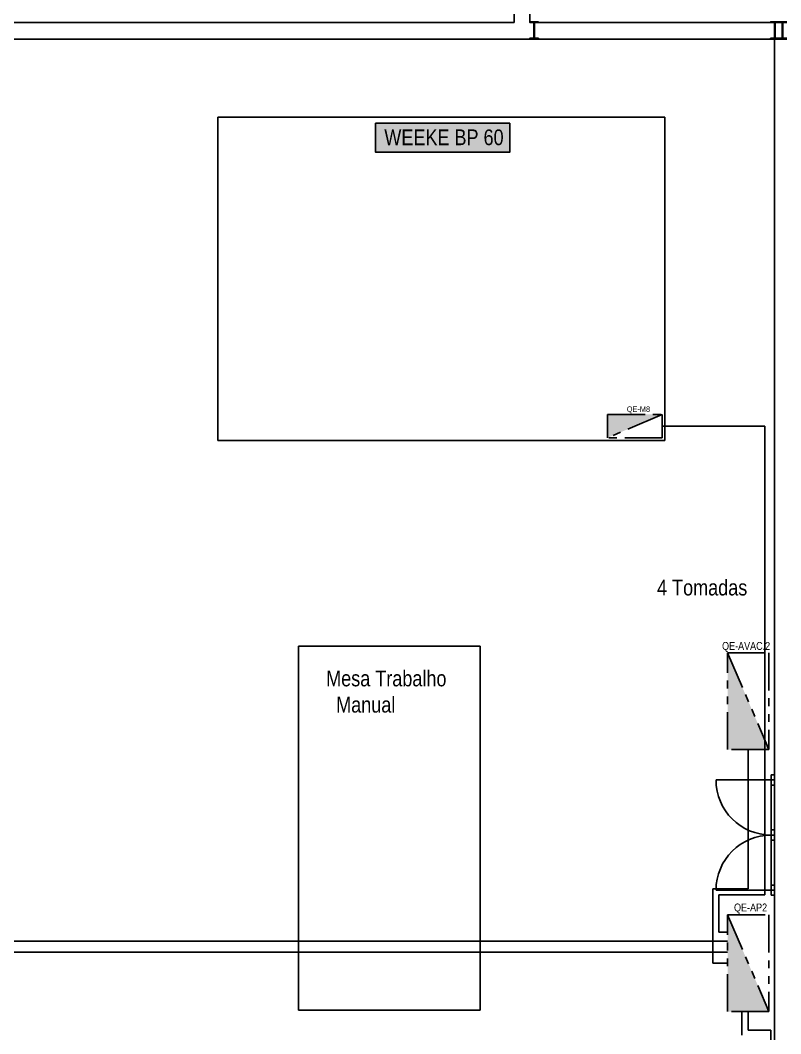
# Model space of a CAD drawing. Header units: millimetres. Extents: x -35961 to -35580, y 154458 to 154764.
# Drawn here: x -35935.33 to -35925.67, y 154653.68 to 154666.55 of the extents above; entities that cross this region are included whole.
import ezdxf

# ---------------------------------------------------------------- set-up
doc = ezdxf.new("R2010")
doc.units = ezdxf.units.MM
doc.header["$MEASUREMENT"] = 0
doc.linetypes.add('PHANTOM2', pattern=[31.75, 15.875, -3.175, 3.175, -3.175, 3.175, -3.175])
for name, color, linetype in [('ELÉCTRICO', 255, 'Continuous'), ('LigacoesEletricos', 80, 'Continuous'), ('LigacoesParciais', 10, 'Continuous'), ('NomeMáquinas', 41, 'Continuous'), ('NomesQuadros', 255, 'Continuous'), ('Projecto', 252, 'Continuous'), ('QuadrosEletricos', 80, 'Continuous'), ('QuadrosMáquinas', 40, 'Continuous')]:
    doc.layers.add(name, color=color, linetype=linetype)
doc.styles.get("Standard").update_dxf_attribs({"font": 'ARIALN.TTF'})

msp = doc.modelspace()

# ---------------------------------------------------------------- hatches: boundary and pattern name
at = {"layer": 'ELÉCTRICO', "linetype": 'Continuous', "ltscale": 0.03, "true_color": 0xc7c8ca, "transparency": 33554534}
h = msp.add_hatch(color=9, dxfattribs=at)
h.dxf.hatch_style = 1
h.paths.add_polyline_path([(-35930.816, 154665.246), (-35929.111, 154665.246), (-35929.111, 154664.878), (-35930.816, 154664.878)])
at = {"layer": 'QuadrosEletricos', "linetype": 'PHANTOM2', "ltscale": 0.03}
h = msp.add_hatch(color=256, dxfattribs=at)
h.dxf.hatch_style = 1
h.paths.add_polyline_path([(-35926.343, 154657.29), (-35925.818, 154657.29), (-35926.343, 154658.518)])
h = msp.add_hatch(color=256, dxfattribs=at)
h.dxf.hatch_style = 1
h.paths.add_polyline_path([(-35926.343, 154653.963), (-35925.818, 154653.963), (-35926.343, 154655.19)])
at = {"layer": 'QuadrosMáquinas', "linetype": 'PHANTOM2', "ltscale": 0.03}
h = msp.add_hatch(color=256, dxfattribs=at)
h.dxf.hatch_style = 1
h.paths.add_polyline_path([(-35927.869, 154661.547), (-35927.869, 154661.25), (-35927.174, 154661.547)])

# ---------------------------------------------------------------- linework, layer by layer
at = {"layer": 'ELÉCTRICO', "color": 8, "linetype": 'Continuous', "ltscale": 0.03}
msp.add_line((-35925.746, 154666.324, 0), (-35925.746, 154638.926, 0), dxfattribs=at)
msp.add_line((-35925.746, 154666.324, 0), (-35925.746, 154638.926, 0), dxfattribs=at)
msp.add_line((-35925.746, 154666.324, 0), (-35925.746, 154638.926, 0), dxfattribs=at)
msp.add_line((-35925.746, 154666.324, 0), (-35925.746, 154638.926, 0), dxfattribs=at)
msp.add_line((-35925.746, 154666.324, 0), (-35925.746, 154638.926, 0), dxfattribs=at)
msp.add_line((-35925.746, 154666.324, 0), (-35925.746, 154638.926, 0), dxfattribs=at)
at = {"layer": 'ELÉCTRICO', "linetype": 'Continuous', "ltscale": 0.03}
for p, q in [((-35932.817, 154661.217, 0), (-35932.817, 154665.321, 0)), ((-35932.817, 154665.321, 0), (-35927.14, 154665.321, 0)), ((-35927.14, 154665.321, 0), (-35927.14, 154661.217, 0)), ((-35927.14, 154661.217, 0), (-35932.817, 154661.217, 0)), ((-35929.486, 154658.603, 0), (-35931.796, 154658.603, 0)), ((-35931.796, 154658.603, 0), (-35931.796, 154653.982, 0)), ((-35929.486, 154653.982, 0), (-35929.486, 154658.603, 0)), ((-35929.486, 154653.982, 0), (-35931.796, 154653.982, 0))]:
    msp.add_line(p, q, dxfattribs=at)
msp.add_lwpolyline([(-35930.816, 154665.246), (-35929.111, 154665.246), (-35929.111, 154664.878), (-35930.816, 154664.878)], close=True, dxfattribs=at)
at = {"layer": 'LigacoesEletricos', "color": 3, "linetype": 'Continuous', "ltscale": 0.03}
for p, q in [((-35927.174, 154661.398, 0), (-35925.872, 154661.398, 0)), ((-35925.872, 154661.398, 0), (-35925.872, 154655.444, 0)), ((-35925.872, 154655.444, 0), (-35926.457, 154655.444, 0)), ((-35926.457, 154655.444, 0), (-35926.457, 154654.973, 0)), ((-35926.457, 154654.973, 0), (-35926.343, 154654.973, 0)), ((-35938.107, 154654.857, 0), (-35926.343, 154654.857, 0)), ((-35938.262, 154654.719, 0), (-35926.343, 154654.719, 0)), ((-35926.165, 154653.665, 0), (-35926.165, 154653.963, 0))]:
    msp.add_line(p, q, dxfattribs=at)
at = {"layer": 'LigacoesEletricos', "linetype": 'Continuous', "ltscale": 0.03}
for p, q in [((-35926.081, 154655.524, 0), (-35926.081, 154657.29, 0)), ((-35926.533, 154654.579, 0), (-35926.533, 154655.524, 0)), ((-35926.533, 154655.524, 0), (-35926.081, 154655.524, 0)), ((-35926.343, 154654.579, 0), (-35926.533, 154654.579, 0))]:
    msp.add_line(p, q, dxfattribs=at)
at = {"layer": 'LigacoesParciais', "color": 1, "linetype": 'Continuous', "ltscale": 0.03}
for p, q in [((-35926.081, 154653.728), (-35926.081, 154653.963, 0)), ((-35925.795, 154653.728), (-35926.081, 154653.728)), ((-35925.795, 154639.531), (-35925.795, 154653.728))]:
    msp.add_line(p, q, dxfattribs=at)
at = {"layer": 'Projecto'}
for p, q in [((-35928.856, 154666.526, 0), (-35928.856, 154671.116, 0)), ((-35929.056, 154666.526, 0), (-35929.056, 154670.916, 0)), ((-35928.856, 154670.916, 0), (-35928.856, 154666.526, 0)), ((-35932.171, 154666.526, 0), (-35930.641, 154666.526, 0)), ((-35927.056, 154666.526, 0), (-35925.526, 154666.526, 0)), ((-35925.791, 154656.905, 0), (-35926.491, 154656.905, 0)), ((-35925.791, 154655.44, 0), (-35925.791, 154656.97, 0)), ((-35925.746, 154656.97, 0), (-35925.791, 154656.97, 0)), ((-35925.791, 154656.905, 0), (-35925.746, 154656.905, 0)), ((-35925.791, 154656.84, 0), (-35925.746, 154656.84, 0)), ((-35925.791, 154656.27, 0), (-35925.746, 154656.27, 0)), ((-35925.791, 154656.205, 0), (-35925.746, 154656.205, 0)), ((-35925.791, 154656.14, 0), (-35925.746, 154656.14, 0)), ((-35925.791, 154655.57, 0), (-35925.746, 154655.57, 0)), ((-35925.791, 154655.505, 0), (-35926.491, 154655.505, 0)), ((-35925.791, 154655.505, 0), (-35925.746, 154655.505, 0)), ((-35925.746, 154655.44, 0), (-35925.791, 154655.44, 0))]:
    msp.add_line(p, q, dxfattribs=at)
at = {"layer": 'Projecto', "elevation": 0}
for points in [[(-35933.746, 154666.526), (-35935.526, 154666.526)], [(-35932.171, 154666.526), (-35933.746, 154666.526)], [(-35929.056, 154666.526), (-35930.641, 154666.526)], [(-35918.746, 154666.526), (-35928.856, 154666.526)], [(-35906.643, 154629.546), (-35906.643, 154666.315), (-35943.701, 154666.315), (-35943.701, 154638.926), (-35936.771, 154638.926)]]:
    msp.add_lwpolyline(points, dxfattribs=at)
for points in [[(-35928.746, 154666.535), (-35928.746, 154666.526), (-35928.798, 154666.526), (-35928.798, 154666.324), (-35928.746, 154666.324), (-35928.746, 154666.315), (-35928.856, 154666.315), (-35928.856, 154666.324), (-35928.804, 154666.324), (-35928.804, 154666.526), (-35928.856, 154666.526), (-35928.856, 154666.535), (-35928.856, 154666.535)], [(-35925.688, 154666.535), (-35925.688, 154666.526), (-35925.74, 154666.526), (-35925.74, 154666.324), (-35925.688, 154666.324), (-35925.688, 154666.315), (-35925.798, 154666.315), (-35925.798, 154666.324), (-35925.746, 154666.324), (-35925.746, 154666.526), (-35925.798, 154666.526), (-35925.798, 154666.535), (-35925.798, 154666.535)], [(-35925.688, 154666.535), (-35925.688, 154666.526), (-35925.74, 154666.526), (-35925.74, 154666.324), (-35925.688, 154666.324), (-35925.688, 154666.315), (-35925.798, 154666.315), (-35925.798, 154666.324), (-35925.746, 154666.324), (-35925.746, 154666.526), (-35925.798, 154666.526), (-35925.798, 154666.535), (-35925.798, 154666.535)], [(-35925.688, 154666.535), (-35925.688, 154666.526), (-35925.74, 154666.526), (-35925.74, 154666.324), (-35925.688, 154666.324), (-35925.688, 154666.315), (-35925.798, 154666.315), (-35925.798, 154666.324), (-35925.746, 154666.324), (-35925.746, 154666.526), (-35925.798, 154666.526), (-35925.798, 154666.535), (-35925.798, 154666.535)], [(-35925.688, 154666.535), (-35925.688, 154666.526), (-35925.74, 154666.526), (-35925.74, 154666.324), (-35925.688, 154666.324), (-35925.688, 154666.315), (-35925.798, 154666.315), (-35925.798, 154666.324), (-35925.746, 154666.324), (-35925.746, 154666.526), (-35925.798, 154666.526), (-35925.798, 154666.535), (-35925.798, 154666.535)], [(-35925.591, 154666.535), (-35925.591, 154666.526), (-35925.643, 154666.526), (-35925.643, 154666.324), (-35925.591, 154666.324), (-35925.591, 154666.315), (-35925.701, 154666.315), (-35925.701, 154666.324), (-35925.649, 154666.324), (-35925.649, 154666.526), (-35925.701, 154666.526), (-35925.701, 154666.535), (-35925.701, 154666.535)]]:
    msp.add_lwpolyline(points, close=True, dxfattribs=at)
at = {"layer": 'Projecto'}
for centre, start, end in [((-35925.791, 154656.905, 0), 180, 270), ((-35925.791, 154655.505, 0), 90, 180)]:
    msp.add_arc(centre, 0.7, start, end, dxfattribs=at)
at = {"layer": 'QuadrosEletricos', "linetype": 'PHANTOM2', "ltscale": 0.03}
for p, q in [((-35926.343, 154658.518, 0), (-35925.818, 154657.29, 0)), ((-35926.343, 154655.19, 0), (-35925.818, 154653.963, 0))]:
    msp.add_line(p, q, dxfattribs=at)
at = {"layer": 'QuadrosEletricos', "linetype": 'PHANTOM2', "ltscale": 0.03, "elevation": 0}
for points in [[(-35925.818, 154658.518), (-35925.818, 154657.29), (-35926.343, 154657.29), (-35926.343, 154658.518)], [(-35925.818, 154655.19), (-35925.818, 154653.963), (-35926.343, 154653.963), (-35926.343, 154655.19)]]:
    msp.add_lwpolyline(points, close=True, dxfattribs=at)
at = {"layer": 'QuadrosMáquinas', "linetype": 'PHANTOM2', "ltscale": 0.03}
msp.add_line((-35927.174, 154661.547, 0), (-35927.869, 154661.25, 0), dxfattribs=at)
at = {"layer": 'QuadrosMáquinas', "linetype": 'PHANTOM2', "ltscale": 0.03, "elevation": 0}
msp.add_lwpolyline([(-35927.174, 154661.25), (-35927.869, 154661.25), (-35927.869, 154661.547), (-35927.174, 154661.547)], close=True, dxfattribs=at)

# ---------------------------------------------------------------- texts
at = {"layer": 'ELÉCTRICO', "linetype": 'Continuous', "ltscale": 0.03, "insert": (-35931.443, 154658.294), "char_height": 0.2, "attachment_point": 1}
msp.add_mtext_dynamic_manual_height_columns('Mesa Trabalho    Manual', width=1.59887, gutter_width=23.439, heights=[0.835], dxfattribs=at)
at = {"layer": 'NomeMáquinas', "color": 0, "linetype": 'Continuous', "ltscale": 0.03, "insert": (-35930.704, 154665.167, 0), "char_height": 0.2, "attachment_point": 1}
msp.add_mtext_dynamic_manual_height_columns('WEEKE BP 60', width=15.80365, gutter_width=13.3, heights=[0], dxfattribs=at)
at = {"layer": 'NomeMáquinas', "color": 7, "linetype": 'Continuous', "ltscale": 0.03, "true_color": 0xffffff, "insert": (-35927.24, 154659.448, 0), "char_height": 0.2, "attachment_point": 1}
msp.add_mtext_dynamic_manual_height_columns('4 Tomadas', width=24.02155, gutter_width=20.216, heights=[0], dxfattribs=at)
at = {"layer": 'NomesQuadros', "color": 3, "linetype": 'PHANTOM2', "ltscale": 0.03}
for s, p in [('QE-AVAC.2', (-35926.414, 154658.557, 0)), ('QE-AP2', (-35926.262, 154655.235, 0))]:
    msp.add_text(s, height=0.1, dxfattribs=at).set_placement(p)
at = {"layer": 'QuadrosMáquinas', "linetype": 'PHANTOM2', "ltscale": 0.03}
msp.add_text('QE-M8', height=0.0682, dxfattribs=at).set_placement((-35927.624, 154661.58, 0))

doc.saveas('drawing.dxf')
